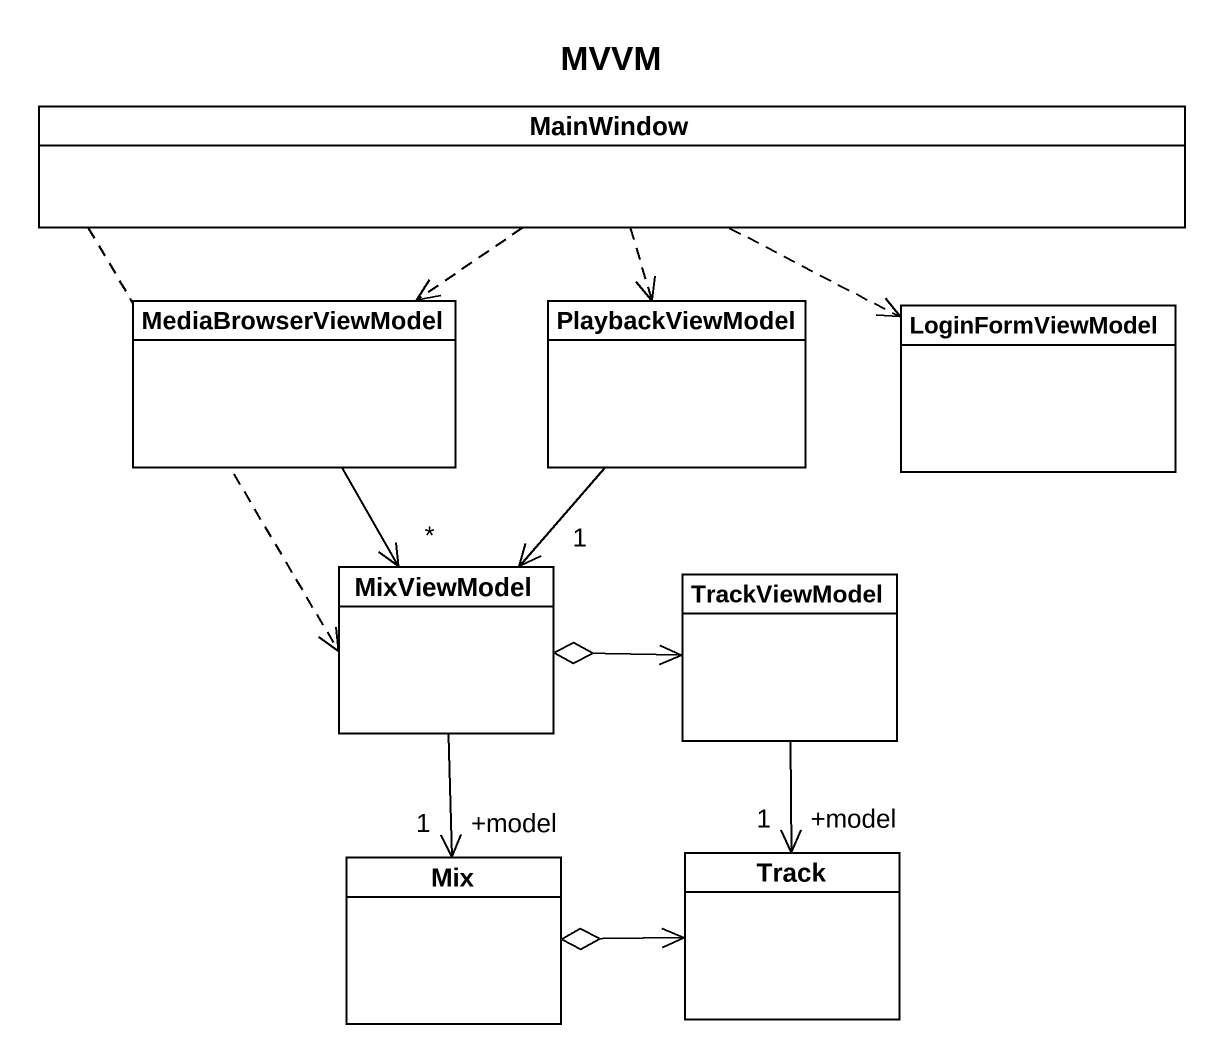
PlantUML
@startuml
title MVVM
hide circle
hide empty members
class MainWindow
class MediaBrowserViewModel
class PlaybackViewModel
class LoginFormViewModel
class MixViewModel
class TrackViewModel
class Mix
class Track
MainWindow ..> MediaBrowserViewModel
MainWindow ..> PlaybackViewModel
MainWindow .right.> LoginFormViewModel
MainWindow ..> MixViewModel
MediaBrowserViewModel --> "*" MixViewModel
PlaybackViewModel --> "1" MixViewModel
MixViewModel --> "+model\n1" Mix
TrackViewModel <-left-o MixViewModel
TrackViewModel --> "+model\n1" Track
Track <-left-o Mix
@enduml
